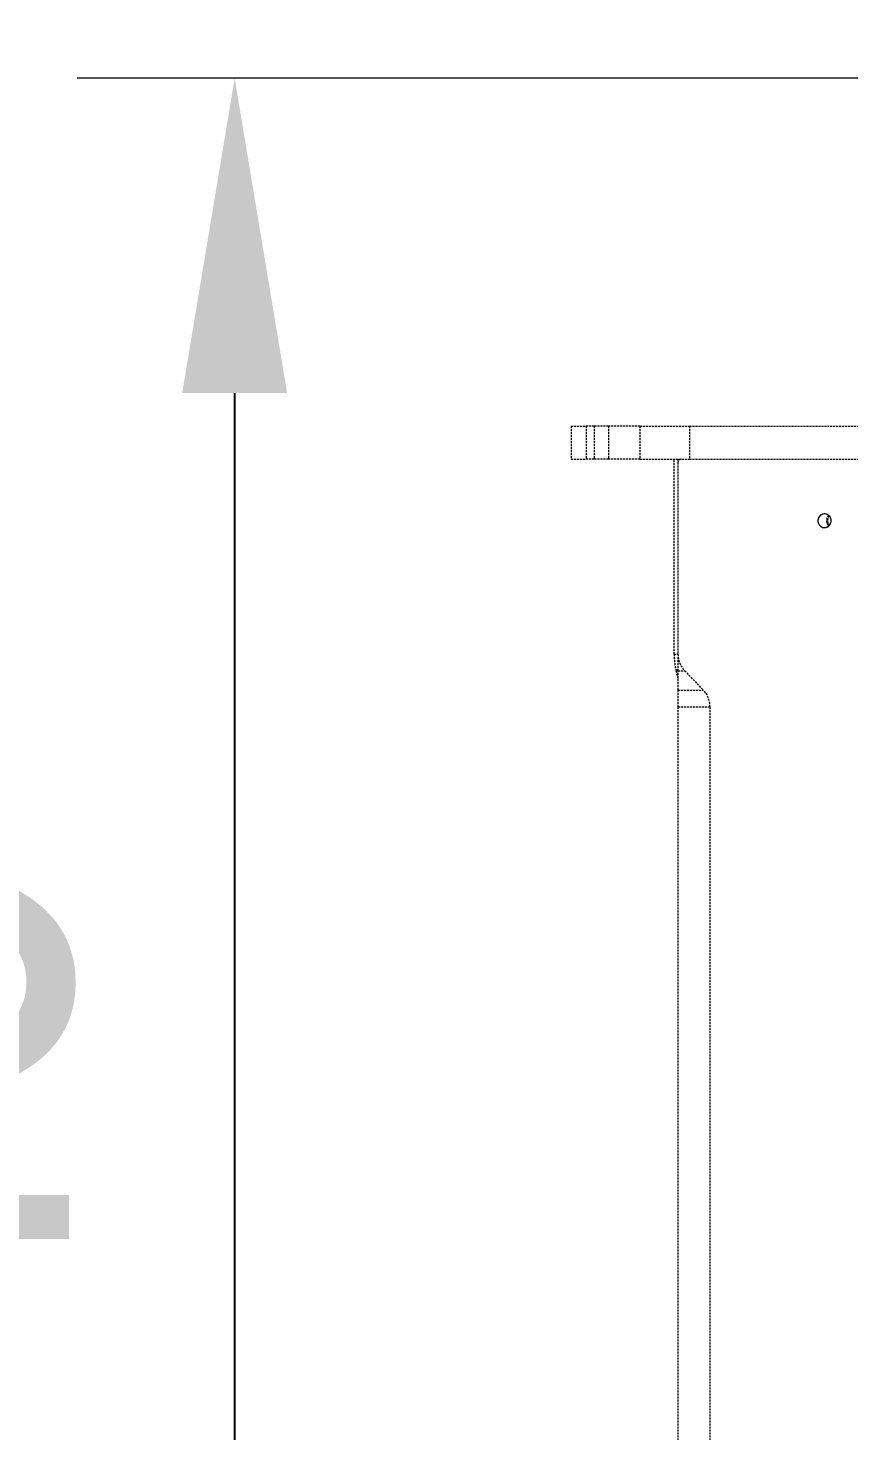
# Model space of a CAD drawing. Header units: millimetres. Extents: x -468 to 5922, y -120 to 5313.
# Drawn here: x 1663 to 2184, y 2954 to 3845 of the extents above; entities that cross this region are included whole.
import ezdxf

# ---------------------------------------------------------------- set-up
doc = ezdxf.new("R2010")
doc.units = ezdxf.units.MM
doc.linetypes.add('HIDDEN', pattern=[1.905, 1.27, -0.635])
doc.layers.add('DIKOM_ОБЬЕКТ', color=7, linetype='Continuous')
doc.layers.add('DIKOM_РАЗМЕР_ЗОНА', color=7, linetype='Continuous')
doc.styles.add('style1', font='arialbd.ttf', dxfattribs={"width": 0.8})
doc.dimstyles.new('1-50', dxfattribs={"dimtxt": 300, "dimasz": 200, "dimexe": 100, "dimexo": 0, "dimgap": 100, "dimtad": 1, "dimtxsty": 'style1', "dimcen": 200, "dimclrd": 7, "dimclre": 7, "dimclrt": 7, "dimadec": 1, "dimazin": 2, "dimtfac": 1, "dimtmove": 0, "dimatfit": 2, "dimfxl": 0, "dimlwd": 25, "dimlwe": 18, "dimarcsym": 0})

# ---------------------------------------------------------------- blocks, each defined once
blk = doc.blocks.new('*D38')
at = {"layer": 'Defpoints', "color": 0, "transparency": 16777216}
for p in [(4635.22, 5313.1), (-18.18, 679.1), (4922.12, 679.1)]:
    blk.add_point(p, dxfattribs=at)
at = {"layer": 'DIKOM_РАЗМЕР_ЗОНА', "color": 7, "lineweight": 18, "transparency": 16777216}
for p, q in [((4635.22, 5313.1), (-118.18, 5313.1)), ((4922.12, 679.1), (-118.18, 679.1))]:
    blk.add_line(p, q, dxfattribs=at)
at = {"layer": 'DIKOM_РАЗМЕР_ЗОНА', "color": 7, "lineweight": 25, "transparency": 16777216}
blk.add_line((-18.18, 5113.1), (-18.18, 879.1), dxfattribs=at)
at = {"layer": 'DIKOM_РАЗМЕР_ЗОНА', "color": 7, "transparency": 16777216}
for points in [[(-51.51, 5113.1), (15.15, 5113.1), (-18.18, 5313.1)], [(-51.51, 879.1), (15.15, 879.1), (-18.18, 679.1)]]:
    blk.add_solid(points, dxfattribs=at)
at = {"layer": 'DIKOM_РАЗМЕР_ЗОНА', "color": 7, "transparency": 16777216, "insert": (-271.35, 2810.16), "char_height": 300, "attachment_point": 5, "rotation": 90, "style": 'style1'}
blk.add_mtext('{\\fArial|b0|i0|c204|p34;4640}', dxfattribs=at)
blk = doc.blocks.new('*D40')
at = {"color": 7, "lineweight": 18, "transparency": 16777216}
for p, q in [((2293.54, 3813.1), (1693.94, 3813.1)), ((2293.54, 2179.1), (1693.94, 2179.1))]:
    blk.add_line(p, q, dxfattribs=at)
at = {"color": 7, "lineweight": 25, "transparency": 16777216}
blk.add_line((1793.94, 3613.1), (1793.94, 2379.1), dxfattribs=at)
at = {"color": 7, "transparency": 16777216}
for points in [[(1760.61, 3613.1), (1827.27, 3613.1), (1793.94, 3813.1)], [(1760.61, 2379.1), (1827.27, 2379.1), (1793.94, 2179.1)]]:
    blk.add_solid(points, dxfattribs=at)
at = {"layer": 'Defpoints', "color": 0, "transparency": 16777216}
for p in [(2293.54, 3813.1), (1793.94, 2179.1), (2293.54, 2179.1)]:
    blk.add_point(p, dxfattribs=at)
at = {"color": 7, "transparency": 16777216, "insert": (1540.77, 2959.56), "char_height": 300, "attachment_point": 5, "rotation": 90, "style": 'style1'}
blk.add_mtext('{\\fArial|b0|i0|c204|p34;1640}', dxfattribs=at)

msp = doc.modelspace()

# ---------------------------------------------------------------- linework, layer by layer
at = {"layer": 'DIKOM_ОБЬЕКТ', "color": 7, "linetype": 'HIDDEN', "lineweight": 15}
for p, q in [((2007.819, 3592.098), (2007.819, 3571.098)), ((2007.819, 3592.098), (2017.315, 3592.098)), ((2017.315, 3592.098), (2017.315, 3571.098)), ((2022.294, 3592.098), (2017.315, 3592.098)), ((2022.294, 3592.098), (2022.294, 3571.098)), ((2031.562, 3592.098), (2022.294, 3592.098)), ((2031.562, 3592.098), (2031.562, 3571.098)), ((2051.36, 3592.098), (2031.562, 3592.098)), ((2051.36, 3592.098), (2051.36, 3571.098)), ((2051.36, 3592.098), (2082.875, 3592.098)), ((2082.875, 3592.098), (2082.875, 3571.098)), ((2082.875, 3592.098), (2510.993, 3592.098)), ((2007.819, 3571.098), (2017.315, 3571.098)), ((2022.294, 3571.098), (2017.315, 3571.098)), ((2031.562, 3571.098), (2022.294, 3571.098)), ((2051.36, 3571.098), (2031.562, 3571.098)), ((2051.36, 3571.098), (2082.875, 3571.098)), ((2073.237, 3447.312), (2073.237, 3571.098)), ((2075.619, 3569.098), (2075.619, 3447.366)), ((2075.75, 3569.822), (2075.75, 3571.098)), ((2082.875, 3571.098), (2510.993, 3571.098)), ((2073.237, 3447.312), (2075.619, 3447.312)), ((2075.75, 3436.705), (2075.75, 3445.355)), ((2075.75, 3431.804), (2074.298, 3437.412)), ((2074.298, 3437.412), (2075.75, 3437.412)), ((2075.75, 3424.492), (2075.75, 3436.705)), ((2075.75, 3436.705), (2079.915, 3436.705)), ((2079.863, 3436.76), (2091.66, 3424.546)), ((2075.75, 3413.885), (2075.75, 3424.492)), ((2075.75, 3424.492), (2091.712, 3424.492)), ((2075.75, 2578.312), (2075.75, 3413.885)), ((2075.75, 3413.885), (2095.903, 3413.885)), ((2095.903, 3413.94), (2095.903, 2578.312))]:
    msp.add_line(p, q, dxfattribs=at)
at = {"layer": 'DIKOM_ОБЬЕКТ', "color": 7, "linetype": 'HIDDEN', "lineweight": 15, "flags": 128}
for points in [[(2167.471, 3536.306), (2166.01, 3535.494), (2164.961, 3534.164), (2164.483, 3532.52), (2164.649, 3530.812), (2165.434, 3529.3), (2166.719, 3528.213), (2168.306, 3527.719), (2169.956, 3527.891), (2171.417, 3528.703), (2172.466, 3530.033), (2172.944, 3531.677), (2172.778, 3533.385), (2171.993, 3534.897), (2170.709, 3535.983), (2169.121, 3536.478), (2167.471, 3536.306)], [(2168.714, 3536.498), (2167.517, 3536.32), (2166.416, 3535.8), (2165.502, 3534.98), (2164.848, 3533.926), (2164.507, 3532.725), (2164.507, 3531.472), (2164.848, 3530.271), (2165.502, 3529.217), (2166.416, 3528.397), (2167.517, 3527.877), (2168.714, 3527.698), (2169.911, 3527.877), (2171.012, 3528.397), (2171.926, 3529.217), (2172.58, 3530.271), (2172.921, 3531.472), (2172.921, 3532.725), (2172.58, 3533.926), (2171.926, 3534.98), (2171.012, 3535.8), (2169.911, 3536.32), (2168.714, 3536.498)]]:
    msp.add_lwpolyline(points, dxfattribs=at)
at = {"layer": 'DIKOM_ОБЬЕКТ', "color": 7, "linetype": 'HIDDEN', "lineweight": 15}
for centre, radius, start, end in [((2077.585, 3569.132), 1.967, 91.009178, 180.974427), ((2174.382, 3532.098), 4.489, 131.096503, 228.903497), ((2175.17, 3532.098), 4.499, 138.120914, 221.879086), ((2114.677, 3446.747), 41.444, 179.219825, 193.01737), ((2090.887, 3447.323), 15.268, 179.837475, 223.776557), ((2080.637, 3413.984), 15.266, 359.833657, 43.778266)]:
    msp.add_arc(centre, radius, start, end, dxfattribs=at)

# ---------------------------------------------------------------- dimensions: what is measured, and where the dimension line sits
dim = msp.add_linear_dim(base=(1793.939, 2179.098), p1=(2293.538, 3813.098), p2=(2293.538, 2179.098), angle=90, text='{\\fArial|b0|i0|c204|p34;1640}', dimstyle='1-50')
dim.commit()
dim.dimension.update_dxf_attribs({"geometry": '*D40', "text_midpoint": (1793.939, 2959.556), "dimtype": 160})
at = {"layer": 'DIKOM_РАЗМЕР_ЗОНА'}
dim = msp.add_linear_dim(base=(-18.179, 679.098), p1=(4635.22, 5313.098), p2=(4922.118, 679.098), angle=90, text='{\\fArial|b0|i0|c204|p34;4640}', dimstyle='1-50', dxfattribs=at)
dim.commit()
dim.dimension.update_dxf_attribs({"geometry": '*D38', "text_midpoint": (-18.179, 2810.156), "dimtype": 160})

doc.saveas('drawing.dxf')
